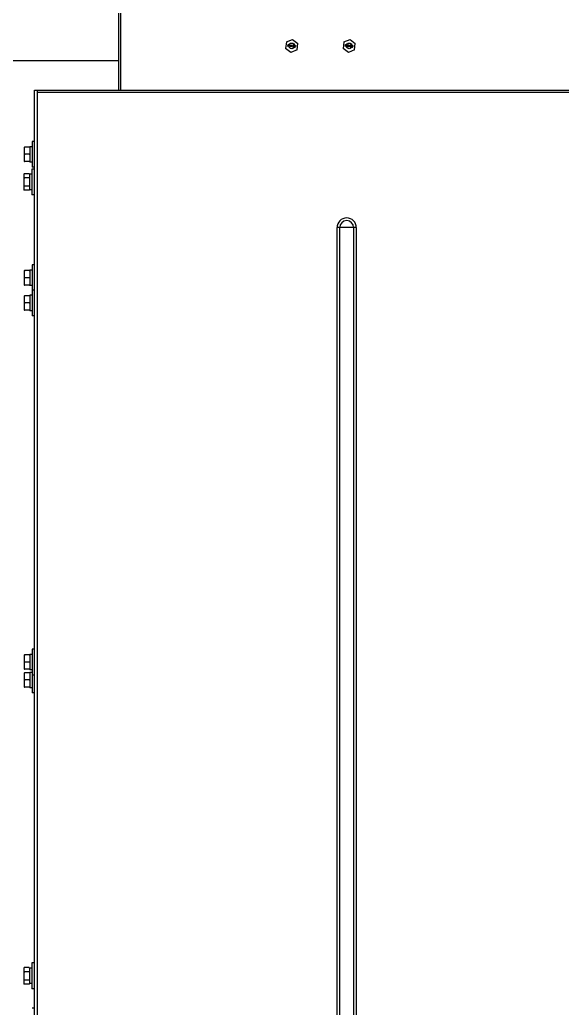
# Model space of a CAD drawing. Header units: millimetres. Extents: x 32496 to 166256, y 3504 to 23939.
# Drawn here: x 41602 to 41979, y 20801 to 21490 of the extents above; entities that cross this region are included whole.
import ezdxf

# ---------------------------------------------------------------- set-up
doc = ezdxf.new("R2010")
doc.units = ezdxf.units.MM
for name, color, linetype in [('2401-00854_BSO-M4-25_1_0', 7, 'Continuous'), ('2401-01144-S-M6-16HWM_1_0', 7, 'Continuous'), ('4215-19366_1_1_0', 7, 'Continuous'), ('4215-19373_1_1_0', 7, 'Continuous'), ('4215-19398_1-20250317_1_0', 7, 'Continuous'), ('4215-23304_2_1_1_0', 7, 'Continuous'), ('4215-HRQZZ01_1_1_0', 7, 'Continuous'), ('QIAOJIA-1_0', 7, 'Continuous')]:
    doc.layers.add(name, color=color, linetype=linetype)

msp = doc.modelspace()

# ---------------------------------------------------------------- linework, layer by layer
at = {"layer": '2401-00854_BSO-M4-25_1_0', "color": 7, "linetype": 'Continuous'}
for p, q in [((41787.51, 21474.18), (41786.932, 21469.597)), ((41787.51, 21474.18), (41791.767, 21475.971)), ((41788.56, 21471.115), (41788.71, 21472.305)), ((41788.71, 21472.305), (41788.933, 21472.277)), ((41789.171, 21471.166), (41788.933, 21472.277)), ((41789.677, 21472.184), (41789.171, 21471.166)), ((41789.677, 21472.184), (41789.901, 21472.155)), ((41789.901, 21472.155), (41789.751, 21470.965)), ((41791.767, 21475.971), (41795.447, 21473.179)), ((41794.87, 21468.597), (41795.447, 21473.179)), ((41827.51, 21474.18), (41826.932, 21469.597)), ((41827.51, 21474.18), (41831.767, 21475.971)), ((41828.56, 21471.115), (41828.71, 21472.305)), ((41828.71, 21472.305), (41828.933, 21472.277)), ((41829.171, 21471.166), (41828.933, 21472.277)), ((41829.677, 21472.184), (41829.171, 21471.166)), ((41829.677, 21472.184), (41829.901, 21472.155)), ((41829.901, 21472.155), (41829.751, 21470.965)), ((41831.767, 21475.971), (41835.447, 21473.179)), ((41834.87, 21468.597), (41835.447, 21473.179)), ((41790.612, 21466.806), (41786.932, 21469.597)), ((41788.709, 21471.096), (41788.56, 21471.115)), ((41788.827, 21472.033), (41788.709, 21471.096)), ((41788.827, 21472.033), (41789.056, 21471.052)), ((41789.254, 21471.027), (41789.056, 21471.052)), ((41789.254, 21471.027), (41789.72, 21471.921)), ((41789.602, 21470.984), (41789.72, 21471.921)), ((41789.751, 21470.965), (41789.602, 21470.984)), ((41789.994, 21471.294), (41790.013, 21471.446)), ((41790.589, 21471.219), (41789.994, 21471.294)), ((41790.694, 21472.055), (41790.013, 21471.446)), ((41790.186, 21471.425), (41790.669, 21471.853)), ((41790.186, 21471.425), (41790.608, 21471.371)), ((41790.544, 21470.865), (41790.589, 21471.219)), ((41790.693, 21470.846), (41790.544, 21470.865)), ((41790.608, 21471.371), (41790.669, 21471.853)), ((41794.87, 21468.597), (41790.612, 21466.806)), ((41790.738, 21471.201), (41790.693, 21470.846)), ((41790.694, 21472.055), (41790.843, 21472.037)), ((41790.986, 21471.169), (41790.738, 21471.201)), ((41790.843, 21472.037), (41790.757, 21471.353)), ((41790.757, 21471.353), (41791.005, 21471.321)), ((41791.005, 21471.321), (41790.986, 21471.169)), ((41791.365, 21471.379), (41791.197, 21471.246)), ((41791.197, 21471.246), (41791.219, 21471.217)), ((41791.219, 21471.217), (41791.359, 21471.328)), ((41791.263, 21471.572), (41791.235, 21471.55)), ((41791.235, 21471.55), (41791.365, 21471.379)), ((41791.371, 21471.43), (41791.263, 21471.572)), ((41791.336, 21471.151), (41791.359, 21471.328)), ((41791.386, 21471.145), (41791.336, 21471.151)), ((41791.371, 21471.43), (41791.394, 21471.607)), ((41791.408, 21471.322), (41791.386, 21471.145)), ((41791.394, 21471.607), (41791.443, 21471.601)), ((41791.408, 21471.322), (41791.516, 21471.18)), ((41791.415, 21471.373), (41791.583, 21471.506)), ((41791.544, 21471.202), (41791.415, 21471.373)), ((41791.443, 21471.601), (41791.421, 21471.423)), ((41791.561, 21471.534), (41791.421, 21471.423)), ((41791.516, 21471.18), (41791.544, 21471.202)), ((41791.583, 21471.506), (41791.561, 21471.534)), ((41791.685, 21470.721), (41791.701, 21470.848)), ((41792.578, 21470.608), (41791.685, 21470.721)), ((41792.476, 21471.393), (41791.701, 21470.848)), ((41791.863, 21471.728), (41791.825, 21471.63)), ((41791.949, 21471.614), (41791.825, 21471.63)), ((41791.975, 21471.817), (41791.863, 21471.728)), ((41791.9, 21470.823), (41792.59, 21471.302)), ((41791.9, 21470.823), (41792.594, 21470.735)), ((41791.949, 21471.614), (41792.008, 21471.684)), ((41792.08, 21471.855), (41791.975, 21471.817)), ((41792.008, 21471.684), (41792.089, 21471.725)), ((41792.257, 21471.858), (41792.08, 21471.855)), ((41792.089, 21471.725), (41792.216, 21471.735)), ((41792.315, 21471.722), (41792.216, 21471.735)), ((41792.257, 21471.858), (41792.356, 21471.846)), ((41792.315, 21471.722), (41792.436, 21471.681)), ((41792.502, 21471.802), (41792.356, 21471.846)), ((41792.436, 21471.681), (41792.504, 21471.621)), ((41792.538, 21471.488), (41792.476, 21471.393)), ((41792.595, 21471.739), (41792.502, 21471.802)), ((41792.504, 21471.621), (41792.544, 21471.539)), ((41792.538, 21471.488), (41792.544, 21471.539)), ((41792.594, 21470.735), (41792.578, 21470.608)), ((41792.59, 21471.302), (41792.649, 21471.372)), ((41792.681, 21471.625), (41792.595, 21471.739)), ((41792.649, 21471.372), (41792.687, 21471.47)), ((41792.693, 21471.52), (41792.681, 21471.625)), ((41792.693, 21471.52), (41792.687, 21471.47)), ((41792.815, 21470.887), (41792.852, 21470.78)), ((41792.815, 21470.887), (41792.964, 21470.869)), ((41792.844, 21471.115), (41792.927, 21471.774)), ((41793.017, 21471.094), (41792.844, 21471.115)), ((41792.852, 21470.78), (41792.913, 21470.669)), ((41792.913, 21470.669), (41793.028, 21470.578)), ((41792.927, 21471.774), (41793.77, 21471.668)), ((41793.001, 21470.761), (41792.964, 21470.869)), ((41793.035, 21471.632), (41792.984, 21471.226)), ((41793.117, 21471.287), (41792.984, 21471.226)), ((41793.069, 21470.701), (41793.001, 21470.761)), ((41793.017, 21471.094), (41793.126, 21471.157)), ((41793.028, 21470.578), (41793.149, 21470.537)), ((41793.754, 21471.541), (41793.035, 21471.632)), ((41793.165, 21470.663), (41793.069, 21470.701)), ((41793.244, 21471.297), (41793.117, 21471.287)), ((41793.126, 21471.157), (41793.228, 21471.17)), ((41793.297, 21470.518), (41793.149, 21470.537)), ((41793.165, 21470.663), (41793.313, 21470.644)), ((41793.377, 21471.151), (41793.228, 21471.17)), ((41793.244, 21471.297), (41793.393, 21471.278)), ((41793.297, 21470.518), (41793.425, 21470.528)), ((41793.416, 21470.657), (41793.313, 21470.644)), ((41793.377, 21471.151), (41793.473, 21471.113)), ((41793.514, 21471.237), (41793.393, 21471.278)), ((41793.497, 21470.699), (41793.416, 21470.657)), ((41793.425, 21470.528), (41793.558, 21470.588)), ((41793.473, 21471.113), (41793.541, 21471.053)), ((41793.556, 21470.768), (41793.497, 21470.699)), ((41793.629, 21471.145), (41793.514, 21471.237)), ((41793.541, 21471.053), (41793.581, 21470.971)), ((41793.59, 21470.841), (41793.556, 21470.768)), ((41793.558, 21470.588), (41793.645, 21470.68)), ((41793.581, 21470.971), (41793.597, 21470.892)), ((41793.59, 21470.841), (41793.597, 21470.892)), ((41793.69, 21471.034), (41793.629, 21471.145)), ((41793.645, 21470.68), (41793.711, 21470.8)), ((41793.724, 21470.902), (41793.69, 21471.034)), ((41793.724, 21470.902), (41793.711, 21470.8)), ((41793.77, 21471.668), (41793.754, 21471.541)), ((41830.612, 21466.806), (41826.932, 21469.597)), ((41828.709, 21471.096), (41828.56, 21471.115)), ((41828.827, 21472.033), (41828.709, 21471.096)), ((41828.827, 21472.033), (41829.056, 21471.052)), ((41829.254, 21471.027), (41829.056, 21471.052)), ((41829.254, 21471.027), (41829.72, 21471.921)), ((41829.602, 21470.984), (41829.72, 21471.921)), ((41829.751, 21470.965), (41829.602, 21470.984)), ((41829.994, 21471.294), (41830.013, 21471.446)), ((41830.589, 21471.219), (41829.994, 21471.294)), ((41830.694, 21472.055), (41830.013, 21471.446)), ((41830.186, 21471.425), (41830.669, 21471.853)), ((41830.186, 21471.425), (41830.608, 21471.371)), ((41830.544, 21470.865), (41830.589, 21471.219)), ((41830.693, 21470.846), (41830.544, 21470.865)), ((41830.608, 21471.371), (41830.669, 21471.853)), ((41834.87, 21468.597), (41830.612, 21466.806)), ((41830.738, 21471.201), (41830.693, 21470.846)), ((41830.694, 21472.055), (41830.843, 21472.037)), ((41830.986, 21471.169), (41830.738, 21471.201)), ((41830.843, 21472.037), (41830.757, 21471.353)), ((41830.757, 21471.353), (41831.005, 21471.321)), ((41831.005, 21471.321), (41830.986, 21471.169)), ((41831.365, 21471.379), (41831.197, 21471.246)), ((41831.197, 21471.246), (41831.219, 21471.217)), ((41831.219, 21471.217), (41831.359, 21471.328)), ((41831.263, 21471.572), (41831.235, 21471.55)), ((41831.235, 21471.55), (41831.365, 21471.379)), ((41831.371, 21471.43), (41831.263, 21471.572)), ((41831.336, 21471.151), (41831.359, 21471.328)), ((41831.386, 21471.145), (41831.336, 21471.151)), ((41831.371, 21471.43), (41831.394, 21471.607)), ((41831.408, 21471.322), (41831.386, 21471.145)), ((41831.394, 21471.607), (41831.443, 21471.601)), ((41831.408, 21471.322), (41831.516, 21471.18)), ((41831.415, 21471.373), (41831.583, 21471.506)), ((41831.544, 21471.202), (41831.415, 21471.373)), ((41831.443, 21471.601), (41831.421, 21471.423)), ((41831.561, 21471.534), (41831.421, 21471.423)), ((41831.516, 21471.18), (41831.544, 21471.202)), ((41831.583, 21471.506), (41831.561, 21471.534)), ((41831.685, 21470.721), (41831.701, 21470.848)), ((41832.578, 21470.608), (41831.685, 21470.721)), ((41832.476, 21471.393), (41831.701, 21470.848)), ((41831.863, 21471.728), (41831.825, 21471.63)), ((41831.949, 21471.614), (41831.825, 21471.63)), ((41831.975, 21471.817), (41831.863, 21471.728)), ((41831.9, 21470.823), (41832.59, 21471.302)), ((41831.9, 21470.823), (41832.594, 21470.735)), ((41831.949, 21471.614), (41832.008, 21471.684)), ((41832.08, 21471.855), (41831.975, 21471.817)), ((41832.008, 21471.684), (41832.089, 21471.725)), ((41832.257, 21471.858), (41832.08, 21471.855)), ((41832.089, 21471.725), (41832.216, 21471.735)), ((41832.315, 21471.722), (41832.216, 21471.735)), ((41832.257, 21471.858), (41832.356, 21471.846)), ((41832.315, 21471.722), (41832.436, 21471.681)), ((41832.502, 21471.802), (41832.356, 21471.846)), ((41832.436, 21471.681), (41832.504, 21471.621)), ((41832.538, 21471.488), (41832.476, 21471.393)), ((41832.595, 21471.739), (41832.502, 21471.802)), ((41832.504, 21471.621), (41832.544, 21471.539)), ((41832.538, 21471.488), (41832.544, 21471.539)), ((41832.594, 21470.735), (41832.578, 21470.608)), ((41832.59, 21471.302), (41832.649, 21471.372)), ((41832.681, 21471.625), (41832.595, 21471.739)), ((41832.649, 21471.372), (41832.687, 21471.47)), ((41832.693, 21471.52), (41832.681, 21471.625)), ((41832.693, 21471.52), (41832.687, 21471.47)), ((41832.815, 21470.887), (41832.852, 21470.78)), ((41832.815, 21470.887), (41832.964, 21470.869)), ((41832.844, 21471.115), (41832.927, 21471.774)), ((41833.017, 21471.094), (41832.844, 21471.115)), ((41832.852, 21470.78), (41832.913, 21470.669)), ((41832.913, 21470.669), (41833.028, 21470.578)), ((41832.927, 21471.774), (41833.77, 21471.668)), ((41833.001, 21470.761), (41832.964, 21470.869)), ((41833.035, 21471.632), (41832.984, 21471.226)), ((41833.117, 21471.287), (41832.984, 21471.226)), ((41833.069, 21470.701), (41833.001, 21470.761)), ((41833.017, 21471.094), (41833.126, 21471.157)), ((41833.028, 21470.578), (41833.149, 21470.537)), ((41833.754, 21471.541), (41833.035, 21471.632)), ((41833.165, 21470.663), (41833.069, 21470.701)), ((41833.244, 21471.297), (41833.117, 21471.287)), ((41833.126, 21471.157), (41833.228, 21471.17)), ((41833.297, 21470.518), (41833.149, 21470.537)), ((41833.165, 21470.663), (41833.313, 21470.644)), ((41833.377, 21471.151), (41833.228, 21471.17)), ((41833.244, 21471.297), (41833.393, 21471.278)), ((41833.297, 21470.518), (41833.425, 21470.528)), ((41833.416, 21470.657), (41833.313, 21470.644)), ((41833.377, 21471.151), (41833.473, 21471.113)), ((41833.514, 21471.237), (41833.393, 21471.278)), ((41833.497, 21470.699), (41833.416, 21470.657)), ((41833.425, 21470.528), (41833.558, 21470.588)), ((41833.473, 21471.113), (41833.541, 21471.053)), ((41833.556, 21470.768), (41833.497, 21470.699)), ((41833.629, 21471.145), (41833.514, 21471.237)), ((41833.541, 21471.053), (41833.581, 21470.971)), ((41833.59, 21470.841), (41833.556, 21470.768)), ((41833.558, 21470.588), (41833.645, 21470.68)), ((41833.581, 21470.971), (41833.597, 21470.892)), ((41833.59, 21470.841), (41833.597, 21470.892)), ((41833.69, 21471.034), (41833.629, 21471.145)), ((41833.645, 21470.68), (41833.711, 21470.8)), ((41833.724, 21470.902), (41833.69, 21471.034)), ((41833.724, 21470.902), (41833.711, 21470.8)), ((41833.77, 21471.668), (41833.754, 21471.541))]:
    msp.add_line(p, q, dxfattribs=at)
at = {"layer": '2401-01144-S-M6-16HWM_1_0', "color": 7, "linetype": 'Continuous'}
for p, q in [((41610.64, 21404.888), (41610.64, 21386.888)), ((41612.24, 21404.888), (41610.64, 21404.888)), ((41605.04, 21400.908), (41605.04, 21390.869)), ((41608.74, 21400.914), (41605.34, 21400.914)), ((41609.04, 21401.238), (41609.04, 21390.538)), ((41610.64, 21401.238), (41609.04, 21401.238)), ((41608.74, 21395.939), (41605.34, 21395.939)), ((41608.74, 21390.914), (41605.34, 21390.914)), ((41608.74, 21390.863), (41605.34, 21390.863)), ((41610.64, 21390.538), (41609.04, 21390.538)), ((41610.34, 21385.638), (41610.34, 21367.638)), ((41611.94, 21385.638), (41610.34, 21385.638)), ((41612.24, 21386.888), (41610.64, 21386.888)), ((41604.74, 21382.112), (41604.982, 21382.354)), ((41604.74, 21382.112), (41604.74, 21371.165)), ((41608.44, 21382.411), (41605.04, 21382.411)), ((41608.44, 21379.436), (41605.04, 21379.436)), ((41608.74, 21382.112), (41608.497, 21382.354)), ((41608.74, 21382.112), (41608.74, 21371.165)), ((41610.34, 21381.988), (41608.74, 21381.988)), ((41604.74, 21371.165), (41604.982, 21370.922)), ((41604.982, 21370.922), (41605.04, 21370.866)), ((41608.44, 21373.663), (41605.04, 21373.663)), ((41608.44, 21370.866), (41605.04, 21370.866)), ((41608.498, 21370.922), (41608.44, 21370.866)), ((41608.74, 21371.165), (41608.497, 21370.922)), ((41610.34, 21371.288), (41608.74, 21371.288)), ((41611.94, 21367.638), (41610.34, 21367.638)), ((41605.04, 21314.908), (41605.04, 21304.869)), ((41608.74, 21314.914), (41605.34, 21314.914)), ((41609.04, 21315.238), (41609.04, 21304.538)), ((41610.64, 21315.238), (41609.04, 21315.238)), ((41610.64, 21318.888), (41610.64, 21301.388)), ((41612.24, 21318.888), (41610.64, 21318.888)), ((41608.74, 21309.939), (41605.34, 21309.939)), ((41608.74, 21304.914), (41605.34, 21304.914)), ((41608.74, 21304.863), (41605.34, 21304.863)), ((41610.64, 21304.538), (41609.04, 21304.538)), ((41610.64, 21301.388), (41610.64, 21283.388)), ((41612.24, 21301.388), (41610.64, 21301.388)), ((41605.04, 21297.408), (41605.04, 21287.369)), ((41608.74, 21297.414), (41605.34, 21297.414)), ((41609.04, 21297.738), (41609.04, 21287.038)), ((41610.64, 21297.738), (41609.04, 21297.738)), ((41608.74, 21292.439), (41605.34, 21292.439)), ((41608.74, 21287.414), (41605.34, 21287.414)), ((41608.74, 21287.363), (41605.34, 21287.363)), ((41610.64, 21287.038), (41609.04, 21287.038)), ((41612.24, 21283.388), (41610.64, 21283.388)), ((41605.04, 21047.408), (41605.04, 21037.369)), ((41608.74, 21047.414), (41605.34, 21047.414)), ((41609.04, 21047.738), (41609.04, 21037.038)), ((41610.64, 21047.738), (41609.04, 21047.738)), ((41610.64, 21051.388), (41610.64, 21033.388)), ((41612.24, 21051.388), (41610.64, 21051.388)), ((41608.74, 21042.439), (41605.34, 21042.439)), ((41605.04, 21034.908), (41605.04, 21024.869)), ((41608.74, 21037.414), (41605.34, 21037.414)), ((41608.74, 21037.363), (41605.34, 21037.363)), ((41608.74, 21034.914), (41605.34, 21034.914)), ((41610.64, 21037.038), (41609.04, 21037.038)), ((41609.04, 21035.238), (41609.04, 21024.538)), ((41610.64, 21035.238), (41609.04, 21035.238)), ((41610.64, 21033.389), (41610.64, 21020.888)), ((41612.24, 21033.388), (41610.64, 21033.388)), ((41608.74, 21029.939), (41605.34, 21029.939)), ((41608.74, 21024.914), (41605.34, 21024.914)), ((41608.74, 21024.863), (41605.34, 21024.863)), ((41610.64, 21024.538), (41609.04, 21024.538)), ((41612.24, 21020.888), (41610.64, 21020.888)), ((41610.34, 20832.888), (41610.34, 20814.888)), ((41611.94, 20832.888), (41610.34, 20832.888)), ((41604.74, 20829.362), (41604.982, 20829.604)), ((41604.74, 20829.362), (41604.74, 20818.415)), ((41608.44, 20829.661), (41605.04, 20829.661)), ((41608.44, 20826.686), (41605.04, 20826.686)), ((41608.74, 20829.362), (41608.497, 20829.604)), ((41608.74, 20829.362), (41608.74, 20818.415)), ((41610.34, 20829.238), (41608.74, 20829.238)), ((41604.74, 20818.415), (41604.982, 20818.172)), ((41608.44, 20820.913), (41605.04, 20820.913)), ((41608.74, 20818.415), (41608.497, 20818.172)), ((41610.34, 20818.538), (41608.74, 20818.538)), ((41604.982, 20818.172), (41605.04, 20818.116)), ((41608.44, 20818.116), (41605.04, 20818.116)), ((41608.498, 20818.172), (41608.44, 20818.116)), ((41611.94, 20814.888), (41610.34, 20814.888)), ((41612.24, 20801.388), (41610.64, 20801.388))]:
    msp.add_line(p, q, dxfattribs=at)
for points, knots in [([(41605.04, 21400.908), (41605.063, 21400.908), (41605.163, 21400.91), (41605.263, 21400.912), (41605.34, 21400.914)], [0, 0, 0, 0, 0.2336903, 1, 1, 1, 1]), ([(41605.34, 21400.914), (41605.313, 21400.867), (41605.207, 21400.681), (41605.108, 21400.49), (41605.04, 21400.345)], [0, 0, 0, 0, 0.2509109, 1, 1, 1, 1]), ([(41605.04, 21396.508), (41605.063, 21396.46), (41605.156, 21396.267), (41605.259, 21396.079), (41605.34, 21395.939)], [0, 0, 0, 0, 0.2491229, 1, 1, 1, 1]), ([(41609.04, 21400.908), (41609.016, 21400.908), (41608.916, 21400.91), (41608.816, 21400.912), (41608.74, 21400.914)], [0, 0, 0, 0, 0.2336895, 1, 1, 1, 1]), ([(41608.74, 21400.914), (41608.767, 21400.867), (41608.873, 21400.681), (41608.971, 21400.49), (41609.04, 21400.345)], [0, 0, 0, 0, 0.2509104, 1, 1, 1, 1]), ([(41609.04, 21396.508), (41609.017, 21396.46), (41608.923, 21396.267), (41608.821, 21396.079), (41608.74, 21395.939)], [0, 0, 0, 0, 0.2491233, 1, 1, 1, 1]), ([(41605.34, 21395.939), (41605.313, 21395.892), (41605.207, 21395.704), (41605.108, 21395.512), (41605.04, 21395.365)], [0, 0, 0, 0, 0.2508448, 1, 1, 1, 1]), ([(41605.04, 21391.488), (41605.063, 21391.44), (41605.156, 21391.245), (41605.259, 21391.055), (41605.34, 21390.914)], [0, 0, 0, 0, 0.2491901, 1, 1, 1, 1]), ([(41605.34, 21390.914), (41605.313, 21390.914), (41605.213, 21390.912), (41605.113, 21390.91), (41605.04, 21390.908)], [0, 0, 0, 0, 0.2655139, 1, 1, 1, 1]), ([(41605.04, 21390.869), (41605.063, 21390.868), (41605.163, 21390.866), (41605.263, 21390.864), (41605.34, 21390.863)], [0, 0, 0, 0, 0.2336903, 1, 1, 1, 1]), ([(41608.74, 21395.939), (41608.767, 21395.892), (41608.873, 21395.704), (41608.971, 21395.512), (41609.04, 21395.365)], [0, 0, 0, 0, 0.2508442, 1, 1, 1, 1]), ([(41609.04, 21391.488), (41609.017, 21391.44), (41608.923, 21391.245), (41608.821, 21391.055), (41608.74, 21390.914)], [0, 0, 0, 0, 0.2491904, 1, 1, 1, 1]), ([(41608.74, 21390.914), (41608.766, 21390.914), (41608.866, 21390.912), (41608.966, 21390.91), (41609.04, 21390.908)], [0, 0, 0, 0, 0.2655125, 1, 1, 1, 1]), ([(41609.04, 21390.869), (41609.016, 21390.868), (41608.916, 21390.866), (41608.816, 21390.864), (41608.74, 21390.863)], [0, 0, 0, 0, 0.2336895, 1, 1, 1, 1]), ([(41605.04, 21382.411), (41605.013, 21382.383), (41604.909, 21382.273), (41604.81, 21382.159), (41604.74, 21382.071)], [0, 0, 0, 0, 0.2550729, 1, 1, 1, 1]), ([(41604.74, 21379.776), (41604.763, 21379.747), (41604.858, 21379.629), (41604.96, 21379.518), (41605.04, 21379.436)], [0, 0, 0, 0, 0.2448497, 1, 1, 1, 1]), ([(41608.44, 21382.411), (41608.467, 21382.383), (41608.571, 21382.273), (41608.67, 21382.159), (41608.74, 21382.071)], [0, 0, 0, 0, 0.2550721, 1, 1, 1, 1]), ([(41608.74, 21379.776), (41608.717, 21379.747), (41608.621, 21379.629), (41608.519, 21379.518), (41608.44, 21379.436)], [0, 0, 0, 0, 0.2448497, 1, 1, 1, 1]), ([(41605.04, 21373.663), (41605.013, 21373.637), (41604.909, 21373.534), (41604.81, 21373.427), (41604.74, 21373.343)], [0, 0, 0, 0, 0.2556467, 1, 1, 1, 1]), ([(41604.74, 21371.185), (41604.759, 21371.163), (41604.836, 21371.073), (41604.918, 21370.986), (41604.982, 21370.922)], [0, 0, 0, 0, 0.2451928, 1, 1, 1, 1]), ([(41608.44, 21373.663), (41608.467, 21373.637), (41608.57, 21373.534), (41608.67, 21373.427), (41608.74, 21373.343)], [0, 0, 0, 0, 0.2556459, 1, 1, 1, 1]), ([(41608.74, 21371.185), (41608.721, 21371.163), (41608.643, 21371.073), (41608.561, 21370.986), (41608.497, 21370.922)], [0, 0, 0, 0, 0.2451926, 1, 1, 1, 1]), ([(41605.04, 21314.908), (41605.063, 21314.908), (41605.163, 21314.91), (41605.263, 21314.912), (41605.34, 21314.914)], [0, 0, 0, 0, 0.2336903, 1, 1, 1, 1]), ([(41605.34, 21314.914), (41605.313, 21314.867), (41605.207, 21314.681), (41605.108, 21314.49), (41605.04, 21314.345)], [0, 0, 0, 0, 0.2509109, 1, 1, 1, 1]), ([(41609.04, 21314.908), (41609.016, 21314.908), (41608.916, 21314.91), (41608.816, 21314.912), (41608.74, 21314.914)], [0, 0, 0, 0, 0.2336895, 1, 1, 1, 1]), ([(41608.74, 21314.914), (41608.767, 21314.867), (41608.873, 21314.681), (41608.971, 21314.49), (41609.04, 21314.345)], [0, 0, 0, 0, 0.2509104, 1, 1, 1, 1]), ([(41605.04, 21310.508), (41605.063, 21310.46), (41605.156, 21310.267), (41605.259, 21310.079), (41605.34, 21309.939)], [0, 0, 0, 0, 0.2491229, 1, 1, 1, 1]), ([(41605.34, 21309.939), (41605.313, 21309.892), (41605.207, 21309.704), (41605.108, 21309.512), (41605.04, 21309.365)], [0, 0, 0, 0, 0.2508448, 1, 1, 1, 1]), ([(41609.04, 21310.508), (41609.017, 21310.46), (41608.923, 21310.267), (41608.821, 21310.079), (41608.74, 21309.939)], [0, 0, 0, 0, 0.2491233, 1, 1, 1, 1]), ([(41608.74, 21309.939), (41608.767, 21309.892), (41608.873, 21309.704), (41608.971, 21309.512), (41609.04, 21309.365)], [0, 0, 0, 0, 0.2508442, 1, 1, 1, 1]), ([(41605.04, 21305.488), (41605.063, 21305.44), (41605.156, 21305.245), (41605.259, 21305.055), (41605.34, 21304.914)], [0, 0, 0, 0, 0.2491901, 1, 1, 1, 1]), ([(41605.34, 21304.914), (41605.313, 21304.914), (41605.213, 21304.912), (41605.113, 21304.91), (41605.04, 21304.908)], [0, 0, 0, 0, 0.2655139, 1, 1, 1, 1]), ([(41605.04, 21304.869), (41605.063, 21304.868), (41605.163, 21304.866), (41605.263, 21304.864), (41605.34, 21304.863)], [0, 0, 0, 0, 0.2336903, 1, 1, 1, 1]), ([(41609.04, 21305.488), (41609.017, 21305.44), (41608.923, 21305.245), (41608.821, 21305.055), (41608.74, 21304.914)], [0, 0, 0, 0, 0.2491904, 1, 1, 1, 1]), ([(41608.74, 21304.914), (41608.766, 21304.914), (41608.866, 21304.912), (41608.966, 21304.91), (41609.04, 21304.908)], [0, 0, 0, 0, 0.2655125, 1, 1, 1, 1]), ([(41609.04, 21304.869), (41609.016, 21304.868), (41608.916, 21304.866), (41608.816, 21304.864), (41608.74, 21304.863)], [0, 0, 0, 0, 0.2336895, 1, 1, 1, 1]), ([(41605.04, 21297.408), (41605.063, 21297.408), (41605.163, 21297.41), (41605.263, 21297.412), (41605.34, 21297.414)], [0, 0, 0, 0, 0.2336903, 1, 1, 1, 1]), ([(41605.34, 21297.414), (41605.313, 21297.367), (41605.207, 21297.181), (41605.108, 21296.99), (41605.04, 21296.845)], [0, 0, 0, 0, 0.2509109, 1, 1, 1, 1]), ([(41609.04, 21297.408), (41609.016, 21297.408), (41608.916, 21297.41), (41608.816, 21297.412), (41608.74, 21297.414)], [0, 0, 0, 0, 0.2336895, 1, 1, 1, 1]), ([(41608.74, 21297.414), (41608.767, 21297.367), (41608.873, 21297.181), (41608.971, 21296.99), (41609.04, 21296.845)], [0, 0, 0, 0, 0.2509104, 1, 1, 1, 1]), ([(41605.04, 21293.008), (41605.063, 21292.96), (41605.156, 21292.767), (41605.259, 21292.579), (41605.34, 21292.439)], [0, 0, 0, 0, 0.2491229, 1, 1, 1, 1]), ([(41605.34, 21292.439), (41605.313, 21292.392), (41605.207, 21292.204), (41605.108, 21292.012), (41605.04, 21291.865)], [0, 0, 0, 0, 0.2508448, 1, 1, 1, 1]), ([(41605.04, 21287.988), (41605.063, 21287.94), (41605.156, 21287.745), (41605.259, 21287.555), (41605.34, 21287.414)], [0, 0, 0, 0, 0.2491901, 1, 1, 1, 1]), ([(41605.34, 21287.414), (41605.313, 21287.414), (41605.213, 21287.412), (41605.113, 21287.41), (41605.04, 21287.408)], [0, 0, 0, 0, 0.2655139, 1, 1, 1, 1]), ([(41605.04, 21287.369), (41605.063, 21287.368), (41605.163, 21287.366), (41605.263, 21287.364), (41605.34, 21287.363)], [0, 0, 0, 0, 0.2336903, 1, 1, 1, 1]), ([(41609.04, 21293.008), (41609.017, 21292.96), (41608.923, 21292.767), (41608.821, 21292.579), (41608.74, 21292.439)], [0, 0, 0, 0, 0.2491233, 1, 1, 1, 1]), ([(41608.74, 21292.439), (41608.767, 21292.392), (41608.873, 21292.204), (41608.971, 21292.012), (41609.04, 21291.865)], [0, 0, 0, 0, 0.2508442, 1, 1, 1, 1]), ([(41609.04, 21287.988), (41609.017, 21287.94), (41608.923, 21287.745), (41608.821, 21287.555), (41608.74, 21287.414)], [0, 0, 0, 0, 0.2491904, 1, 1, 1, 1]), ([(41608.74, 21287.414), (41608.766, 21287.414), (41608.866, 21287.412), (41608.966, 21287.41), (41609.04, 21287.408)], [0, 0, 0, 0, 0.2655125, 1, 1, 1, 1]), ([(41609.04, 21287.369), (41609.016, 21287.368), (41608.916, 21287.366), (41608.816, 21287.364), (41608.74, 21287.363)], [0, 0, 0, 0, 0.2336895, 1, 1, 1, 1]), ([(41605.04, 21047.408), (41605.063, 21047.408), (41605.163, 21047.41), (41605.263, 21047.412), (41605.34, 21047.414)], [0, 0, 0, 0, 0.2336903, 1, 1, 1, 1]), ([(41605.34, 21047.414), (41605.313, 21047.367), (41605.207, 21047.181), (41605.108, 21046.99), (41605.04, 21046.845)], [0, 0, 0, 0, 0.2509109, 1, 1, 1, 1]), ([(41609.04, 21047.408), (41609.016, 21047.408), (41608.916, 21047.41), (41608.816, 21047.412), (41608.74, 21047.414)], [0, 0, 0, 0, 0.2336895, 1, 1, 1, 1]), ([(41608.74, 21047.414), (41608.767, 21047.367), (41608.873, 21047.181), (41608.971, 21046.99), (41609.04, 21046.845)], [0, 0, 0, 0, 0.2509104, 1, 1, 1, 1]), ([(41605.04, 21043.008), (41605.063, 21042.96), (41605.156, 21042.767), (41605.259, 21042.579), (41605.34, 21042.439)], [0, 0, 0, 0, 0.2491229, 1, 1, 1, 1]), ([(41605.34, 21042.439), (41605.313, 21042.392), (41605.207, 21042.204), (41605.108, 21042.012), (41605.04, 21041.865)], [0, 0, 0, 0, 0.2508448, 1, 1, 1, 1]), ([(41609.04, 21043.008), (41609.017, 21042.96), (41608.923, 21042.767), (41608.821, 21042.579), (41608.74, 21042.439)], [0, 0, 0, 0, 0.2491233, 1, 1, 1, 1]), ([(41608.74, 21042.439), (41608.767, 21042.392), (41608.873, 21042.204), (41608.971, 21042.012), (41609.04, 21041.865)], [0, 0, 0, 0, 0.2508442, 1, 1, 1, 1]), ([(41605.04, 21037.988), (41605.063, 21037.94), (41605.156, 21037.745), (41605.259, 21037.555), (41605.34, 21037.414)], [0, 0, 0, 0, 0.2491901, 1, 1, 1, 1]), ([(41605.34, 21037.414), (41605.313, 21037.414), (41605.213, 21037.412), (41605.113, 21037.41), (41605.04, 21037.408)], [0, 0, 0, 0, 0.2655139, 1, 1, 1, 1]), ([(41605.04, 21037.369), (41605.063, 21037.368), (41605.163, 21037.366), (41605.263, 21037.364), (41605.34, 21037.363)], [0, 0, 0, 0, 0.2336903, 1, 1, 1, 1]), ([(41605.04, 21034.908), (41605.063, 21034.908), (41605.163, 21034.91), (41605.263, 21034.912), (41605.34, 21034.914)], [0, 0, 0, 0, 0.2336903, 1, 1, 1, 1]), ([(41605.34, 21034.914), (41605.313, 21034.867), (41605.207, 21034.681), (41605.108, 21034.49), (41605.04, 21034.345)], [0, 0, 0, 0, 0.2509109, 1, 1, 1, 1]), ([(41609.04, 21037.988), (41609.017, 21037.94), (41608.923, 21037.745), (41608.821, 21037.555), (41608.74, 21037.414)], [0, 0, 0, 0, 0.2491904, 1, 1, 1, 1]), ([(41608.74, 21037.414), (41608.766, 21037.414), (41608.866, 21037.412), (41608.966, 21037.41), (41609.04, 21037.408)], [0, 0, 0, 0, 0.2655125, 1, 1, 1, 1]), ([(41609.04, 21037.369), (41609.016, 21037.368), (41608.916, 21037.366), (41608.816, 21037.364), (41608.74, 21037.363)], [0, 0, 0, 0, 0.2336895, 1, 1, 1, 1]), ([(41609.04, 21034.908), (41609.016, 21034.908), (41608.916, 21034.91), (41608.816, 21034.912), (41608.74, 21034.914)], [0, 0, 0, 0, 0.2336895, 1, 1, 1, 1]), ([(41608.74, 21034.914), (41608.767, 21034.867), (41608.873, 21034.681), (41608.971, 21034.49), (41609.04, 21034.345)], [0, 0, 0, 0, 0.2509104, 1, 1, 1, 1]), ([(41605.04, 21030.508), (41605.063, 21030.46), (41605.156, 21030.267), (41605.259, 21030.079), (41605.34, 21029.939)], [0, 0, 0, 0, 0.2491229, 1, 1, 1, 1]), ([(41605.34, 21029.939), (41605.313, 21029.892), (41605.207, 21029.704), (41605.108, 21029.512), (41605.04, 21029.365)], [0, 0, 0, 0, 0.2508448, 1, 1, 1, 1]), ([(41605.04, 21025.488), (41605.063, 21025.44), (41605.156, 21025.245), (41605.259, 21025.055), (41605.34, 21024.914)], [0, 0, 0, 0, 0.2491901, 1, 1, 1, 1]), ([(41605.34, 21024.914), (41605.313, 21024.914), (41605.213, 21024.912), (41605.113, 21024.91), (41605.04, 21024.908)], [0, 0, 0, 0, 0.2655139, 1, 1, 1, 1]), ([(41605.04, 21024.869), (41605.063, 21024.868), (41605.163, 21024.866), (41605.263, 21024.864), (41605.34, 21024.863)], [0, 0, 0, 0, 0.2336903, 1, 1, 1, 1]), ([(41609.04, 21030.508), (41609.017, 21030.46), (41608.923, 21030.267), (41608.821, 21030.079), (41608.74, 21029.939)], [0, 0, 0, 0, 0.2491233, 1, 1, 1, 1]), ([(41608.74, 21029.939), (41608.767, 21029.892), (41608.873, 21029.704), (41608.971, 21029.512), (41609.04, 21029.365)], [0, 0, 0, 0, 0.2508442, 1, 1, 1, 1]), ([(41609.04, 21025.488), (41609.017, 21025.44), (41608.923, 21025.245), (41608.821, 21025.055), (41608.74, 21024.914)], [0, 0, 0, 0, 0.2491904, 1, 1, 1, 1]), ([(41608.74, 21024.914), (41608.766, 21024.914), (41608.866, 21024.912), (41608.966, 21024.91), (41609.04, 21024.908)], [0, 0, 0, 0, 0.2655125, 1, 1, 1, 1]), ([(41609.04, 21024.869), (41609.016, 21024.868), (41608.916, 21024.866), (41608.816, 21024.864), (41608.74, 21024.863)], [0, 0, 0, 0, 0.2336895, 1, 1, 1, 1]), ([(41605.04, 20829.661), (41605.013, 20829.633), (41604.909, 20829.523), (41604.81, 20829.409), (41604.74, 20829.321)], [0, 0, 0, 0, 0.2550729, 1, 1, 1, 1]), ([(41604.74, 20827.026), (41604.763, 20826.997), (41604.858, 20826.879), (41604.96, 20826.768), (41605.04, 20826.686)], [0, 0, 0, 0, 0.2448497, 1, 1, 1, 1]), ([(41608.44, 20829.661), (41608.467, 20829.633), (41608.571, 20829.523), (41608.67, 20829.409), (41608.74, 20829.321)], [0, 0, 0, 0, 0.2550721, 1, 1, 1, 1]), ([(41608.74, 20827.026), (41608.717, 20826.997), (41608.621, 20826.879), (41608.519, 20826.768), (41608.44, 20826.686)], [0, 0, 0, 0, 0.2448497, 1, 1, 1, 1]), ([(41605.04, 20820.913), (41605.013, 20820.887), (41604.909, 20820.784), (41604.81, 20820.677), (41604.74, 20820.593)], [0, 0, 0, 0, 0.2556467, 1, 1, 1, 1]), ([(41604.74, 20818.435), (41604.759, 20818.413), (41604.836, 20818.323), (41604.918, 20818.236), (41604.982, 20818.172)], [0, 0, 0, 0, 0.2451928, 1, 1, 1, 1]), ([(41608.44, 20820.913), (41608.467, 20820.887), (41608.57, 20820.784), (41608.67, 20820.677), (41608.74, 20820.593)], [0, 0, 0, 0, 0.2556459, 1, 1, 1, 1]), ([(41608.74, 20818.435), (41608.721, 20818.413), (41608.643, 20818.323), (41608.561, 20818.236), (41608.497, 20818.172)], [0, 0, 0, 0, 0.2451926, 1, 1, 1, 1])]:
    msp.add_open_spline(points, degree=3, knots=knots, dxfattribs=at)
for points in [[(41605.04, 21379.436), (41604.932, 21379.22), (41604.831, 21379), (41604.74, 21378.776)], [(41608.44, 21379.436), (41608.548, 21379.22), (41608.649, 21379), (41608.74, 21378.776)], [(41604.74, 21374.323), (41604.831, 21374.099), (41604.932, 21373.879), (41605.04, 21373.663)], [(41608.74, 21374.323), (41608.649, 21374.099), (41608.548, 21373.879), (41608.44, 21373.663)], [(41605.04, 20826.686), (41604.932, 20826.47), (41604.831, 20826.25), (41604.74, 20826.026)], [(41608.44, 20826.686), (41608.548, 20826.47), (41608.649, 20826.25), (41608.74, 20826.026)], [(41604.74, 20821.573), (41604.831, 20821.349), (41604.932, 20821.129), (41605.04, 20820.913)], [(41608.74, 20821.573), (41608.649, 20821.349), (41608.548, 20821.129), (41608.44, 20820.913)]]:
    msp.add_open_spline(points, degree=3, dxfattribs=at)
at = {"layer": '4215-19366_1_1_0', "color": 7, "linetype": 'Continuous'}
for p, q in [((41611.94, 21405.888), (41611.94, 21404.888)), ((41611.94, 21405.888), (41612.24, 21405.888)), ((41611.94, 21386.888), (41611.94, 21318.888)), ((41611.94, 21283.388), (41611.94, 21051.388)), ((41611.94, 21270.888), (41612.24, 21270.888)), ((41611.94, 21020.888), (41611.94, 20801.388)), ((41611.94, 20842.388), (41612.24, 20842.388)), ((41612.24, 20840.388), (41611.94, 20840.388))]:
    msp.add_line(p, q, dxfattribs=at)
at = {"layer": '4215-19373_1_1_0', "color": 7, "linetype": 'Continuous'}
for p, q in [((41611.94, 21429.888), (41611.94, 21408.888)), ((41611.94, 21429.888), (41612.24, 21429.888)), ((41612.24, 21408.888), (41611.94, 21408.888))]:
    msp.add_line(p, q, dxfattribs=at)
at = {"layer": '4215-19373_1_1_0', "color": 9, "linetype": 'Continuous'}
msp.add_line((41611.94, 21410.088), (41612.24, 21410.088), dxfattribs=at)
at = {"layer": '4215-19373_1_1_0', "color": 7, "linetype": 'Continuous'}
msp.add_arc((41613.94, 21428.888), 2, 148.399963, 149.999216, dxfattribs=at)
at = {"layer": '4215-19398_1-20250317_1_0', "color": 7, "linetype": 'Continuous'}
msp.add_line((41670.54, 21779.588), (41670.54, 21440.638), dxfattribs=at)
at = {"layer": '4215-23304_2_1_1_0', "color": 7, "linetype": 'Continuous'}
for p, q in [((41612.24, 20119.138), (41612.24, 21440.638)), ((41612.24, 21440.638), (42346.64, 21440.638)), ((41613.94, 21440.638), (41613.94, 21438.938))]:
    msp.add_line(p, q, dxfattribs=at)
at = {"layer": '4215-23304_2_1_1_0', "color": 9, "linetype": 'Continuous'}
for p, q in [((41613.94, 21438.938), (41613.94, 20120.838)), ((42344.94, 21438.938), (41613.94, 21438.938)), ((41822.732, 20214.888), (41822.732, 21344.888)), ((41836.148, 21344.888), (41822.732, 21344.888)), ((41824.595, 20214.888), (41824.595, 21344.888)), ((41834.285, 21344.888), (41834.285, 20214.888)), ((41836.148, 21344.888), (41836.148, 20214.888))]:
    msp.add_line(p, q, dxfattribs=at)
for radius in [6.708, 4.845]:
    msp.add_arc((41829.44, 21344.888), radius, 0, 180, dxfattribs=at)
at = {"layer": '4215-HRQZZ01_1_1_0', "color": 7, "linetype": 'Continuous'}
msp.add_line((41672.29, 21440.638), (41672.29, 21778.188), dxfattribs=at)
for centre in [(41791.19, 21471.388), (41831.19, 21471.388)]:
    msp.add_circle(centre, 2, dxfattribs=at)
at = {"layer": 'QIAOJIA-1_0', "color": 7, "linetype": 'Continuous'}
msp.add_line((41670.54, 21461.088), (41535.09, 21461.088), dxfattribs=at)

doc.saveas('drawing.dxf')
